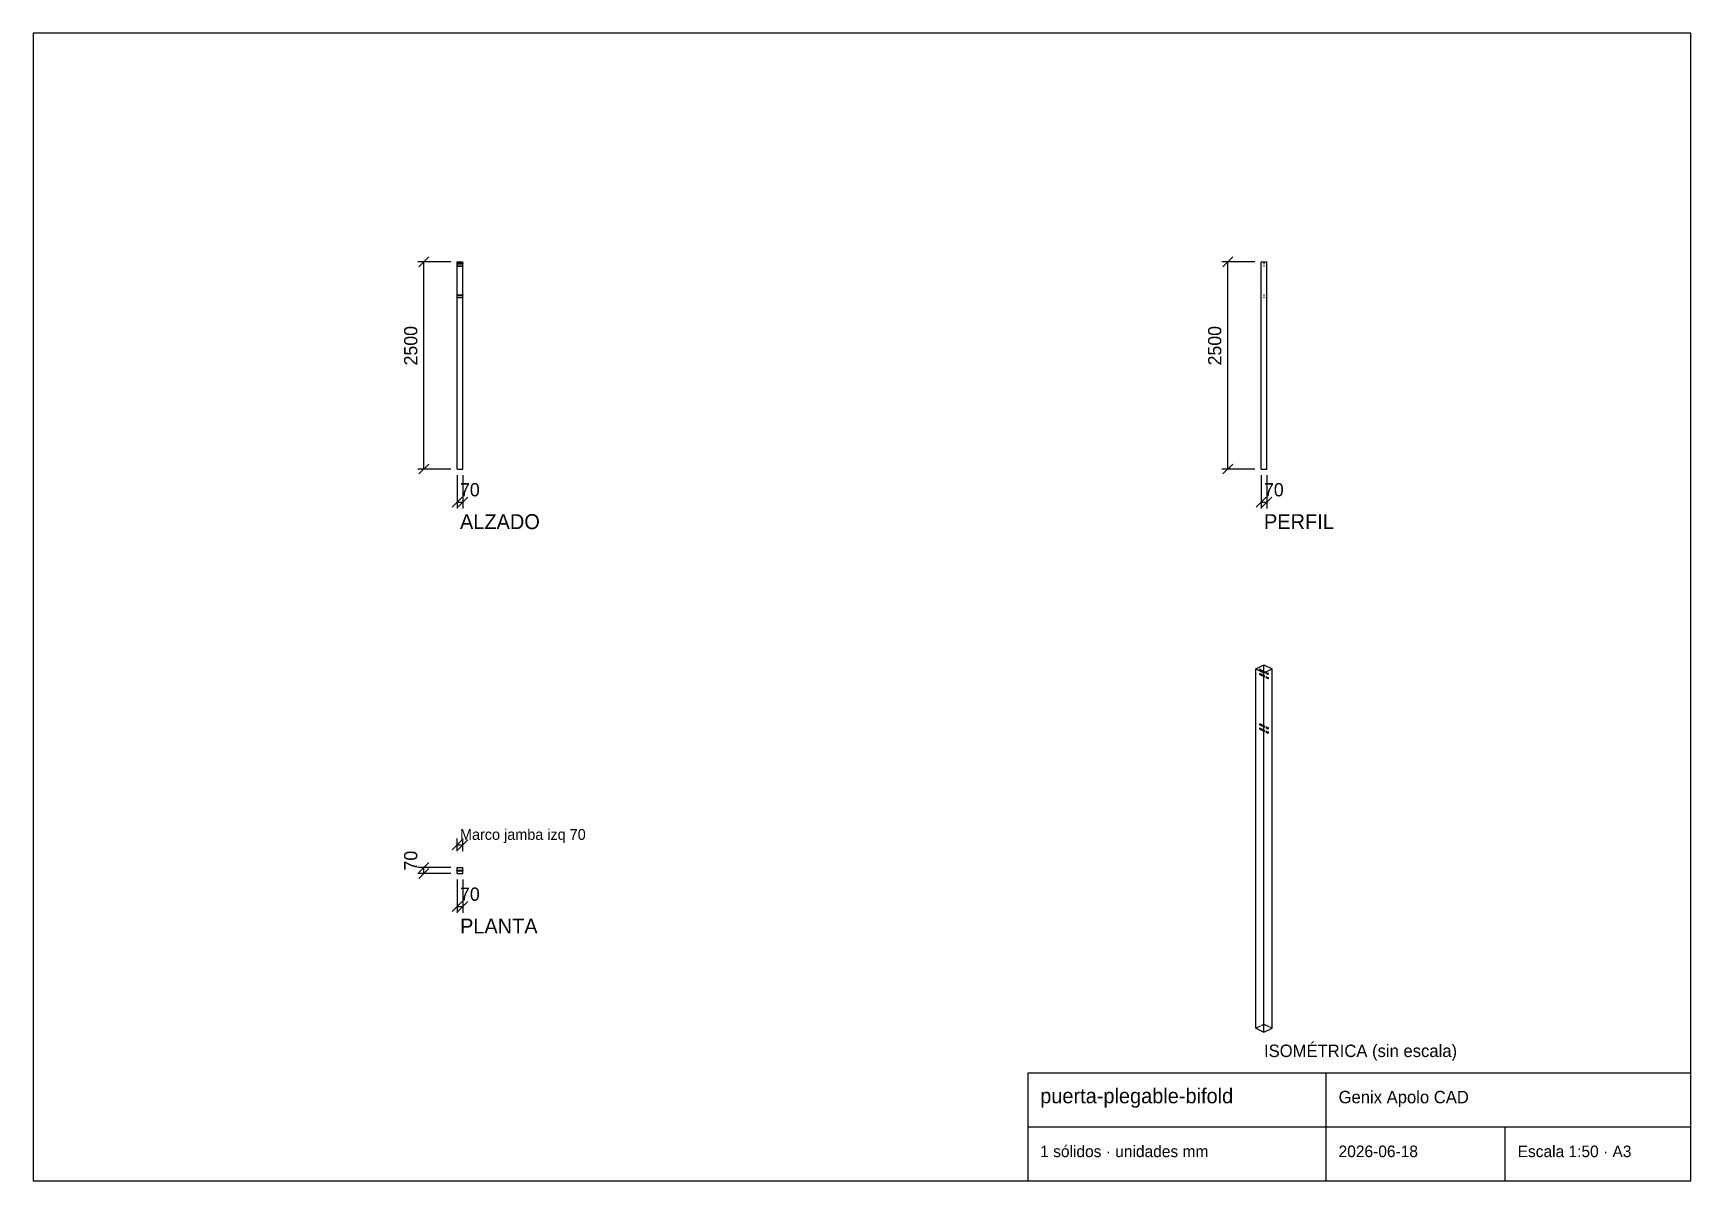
# Model space of a CAD drawing. Header units: metres. Extents: x 10 to 410, y 10 to 287.
import ezdxf

# ---------------------------------------------------------------- set-up
doc = ezdxf.new("R2010")
doc.units = ezdxf.units.M
doc.linetypes.add('DASHED', pattern=[1.524, 1.27, -0.254])
for name, color, linetype in [('COTAS', 5, 'CONTINUOUS'), ('MARCO', 7, 'CONTINUOUS'), ('OCULTA', 8, 'DASHED'), ('VISIBLE', 7, 'CONTINUOUS')]:
    doc.layers.add(name, color=color, linetype=linetype)

msp = doc.modelspace()

# ---------------------------------------------------------------- linework, layer by layer
at = {"layer": 'COTAS'}
for p, q in [((103.1, 230.6), (105.5, 233)), ((297.1, 230.6), (299.5, 233)), ((110.8, 231.8), (102.8, 231.8)), ((104.3, 181.8), (104.3, 231.8)), ((304.8, 231.8), (296.8, 231.8)), ((298.3, 181.8), (298.3, 231.8)), ((110.8, 181.8), (102.8, 181.8)), ((103.1, 180.6), (105.5, 183)), ((112.3, 180.3), (112.3, 172.3)), ((113.7, 180.3), (113.7, 172.3)), ((304.8, 181.8), (296.8, 181.8)), ((297.1, 180.6), (299.5, 183)), ((306.3, 180.3), (306.3, 172.3)), ((307.7, 180.3), (307.7, 172.3)), ((111.1, 172.6), (113.5, 175)), ((112.3, 173.8), (113.7, 173.8)), ((112.5, 172.6), (114.9, 175)), ((305.1, 172.6), (307.5, 175)), ((306.3, 173.8), (307.7, 173.8)), ((306.5, 172.6), (308.9, 175)), ((111.1, 89.9), (113.5, 92.3)), ((112.3, 89.6), (112.3, 92.6)), ((112.5, 89.9), (114.9, 92.3)), ((113.7, 89.6), (113.7, 92.6)), ((112.3, 91.1), (113.7, 91.1)), ((110.8, 85.6), (102.8, 85.6)), ((110.8, 84.2), (102.8, 84.2)), ((103.1, 84.4), (105.5, 86.8)), ((103.1, 83), (105.5, 85.4)), ((104.3, 84.2), (104.3, 85.6)), ((112.3, 82.7), (112.3, 74.7)), ((113.7, 82.7), (113.7, 74.7)), ((111.1, 75), (113.5, 77.4)), ((112.3, 76.2), (113.7, 76.2)), ((112.5, 75), (114.9, 77.4))]:
    msp.add_line(p, q, dxfattribs=at)
at = {"layer": 'MARCO'}
for p, q in [((410, 287), (10, 287)), ((10, 287), (10, 10)), ((410, 10), (410, 287)), ((410, 36), (250, 36)), ((250, 36), (250, 10)), ((322, 10), (322, 36)), ((410, 10), (410, 36)), ((250, 23), (410, 23)), ((365.2, 10), (365.2, 23)), ((10, 10), (410, 10)), ((250, 10), (410, 10))]:
    msp.add_line(p, q, dxfattribs=at)
at = {"layer": 'OCULTA'}
for p, q in [((112.3, 181.8), (112.3, 231.8)), ((112.3, 231.8), (113.7, 231.8)), ((112.3, 231.34), (112.3, 231.46)), ((112.3, 231.46), (112.3, 231.34)), ((112.3, 231.46), (113.7, 231.46)), ((112.3, 231.34), (113.7, 231.34)), ((112.3, 230.74), (112.3, 230.86)), ((112.3, 230.86), (112.3, 230.74)), ((112.3, 230.86), (113.7, 230.86)), ((112.3, 230.74), (113.7, 230.74)), ((113.7, 181.8), (113.7, 231.8)), ((113.7, 231.34), (113.7, 231.46)), ((113.7, 231.46), (113.7, 231.34)), ((113.7, 230.74), (113.7, 230.86)), ((113.7, 230.86), (113.7, 230.74)), ((306.3, 181.8), (306.3, 231.8)), ((306.3, 231.8), (307.7, 231.8)), ((306.95, 231.43), (306.94, 231.42)), ((306.94, 231.42), (306.94, 231.4)), ((306.94, 231.4), (306.94, 231.38)), ((306.94, 231.38), (306.95, 231.37)), ((306.95, 230.83), (306.94, 230.82)), ((306.94, 230.82), (306.94, 230.8)), ((306.94, 230.8), (306.94, 230.78)), ((306.94, 230.78), (306.95, 230.77)), ((306.96, 231.44), (306.95, 231.43)), ((306.95, 231.37), (306.96, 231.36)), ((306.96, 230.84), (306.95, 230.83)), ((306.95, 230.77), (306.96, 230.76)), ((306.97, 231.45), (306.96, 231.44)), ((306.96, 231.36), (306.97, 231.35)), ((306.97, 230.85), (306.96, 230.84)), ((306.96, 230.76), (306.97, 230.75)), ((306.98, 231.46), (306.97, 231.45)), ((306.97, 231.35), (306.98, 231.34)), ((306.98, 230.86), (306.97, 230.85)), ((306.97, 230.75), (306.98, 230.74)), ((307, 231.46), (306.98, 231.46)), ((306.98, 231.34), (307, 231.34)), ((307, 230.86), (306.98, 230.86)), ((306.98, 230.74), (307, 230.74)), ((307.02, 231.46), (307, 231.46)), ((307, 231.34), (307.02, 231.34)), ((307.02, 230.86), (307, 230.86)), ((307, 230.74), (307.02, 230.74)), ((307.03, 231.45), (307.02, 231.46)), ((307.02, 231.34), (307.03, 231.35)), ((307.03, 230.85), (307.02, 230.86)), ((307.02, 230.74), (307.03, 230.75)), ((307.04, 231.44), (307.03, 231.45)), ((307.03, 231.35), (307.04, 231.36)), ((307.04, 230.84), (307.03, 230.85)), ((307.03, 230.75), (307.04, 230.76)), ((307.05, 231.43), (307.04, 231.44)), ((307.04, 231.36), (307.05, 231.37)), ((307.05, 230.83), (307.04, 230.84)), ((307.04, 230.76), (307.05, 230.77)), ((307.06, 231.42), (307.05, 231.43)), ((307.05, 231.37), (307.06, 231.38)), ((307.06, 230.82), (307.05, 230.83)), ((307.05, 230.77), (307.06, 230.78)), ((307.06, 231.4), (307.06, 231.42)), ((307.06, 231.38), (307.06, 231.4)), ((307.06, 230.8), (307.06, 230.82)), ((307.06, 230.78), (307.06, 230.8)), ((307.7, 181.8), (307.7, 231.8)), ((112.3, 223.76), (112.3, 223.88)), ((112.3, 223.88), (112.3, 223.76)), ((112.3, 223.88), (113.7, 223.88)), ((112.3, 223.76), (113.7, 223.76)), ((112.3, 223.16), (112.3, 223.28)), ((112.3, 223.28), (112.3, 223.16)), ((112.3, 223.28), (113.7, 223.28)), ((112.3, 223.16), (113.7, 223.16)), ((113.7, 223.76), (113.7, 223.88)), ((113.7, 223.88), (113.7, 223.76)), ((113.7, 223.16), (113.7, 223.28)), ((113.7, 223.28), (113.7, 223.16)), ((306.95, 223.85), (306.94, 223.84)), ((306.94, 223.84), (306.94, 223.82)), ((306.94, 223.82), (306.94, 223.8)), ((306.94, 223.8), (306.95, 223.79)), ((306.95, 223.25), (306.94, 223.24)), ((306.94, 223.24), (306.94, 223.22)), ((306.94, 223.22), (306.94, 223.2)), ((306.94, 223.2), (306.95, 223.19)), ((306.96, 223.86), (306.95, 223.85)), ((306.95, 223.79), (306.96, 223.78)), ((306.96, 223.26), (306.95, 223.25)), ((306.95, 223.19), (306.96, 223.18)), ((306.97, 223.87), (306.96, 223.86)), ((306.96, 223.78), (306.97, 223.77)), ((306.97, 223.27), (306.96, 223.26)), ((306.96, 223.18), (306.97, 223.17)), ((306.98, 223.88), (306.97, 223.87)), ((306.97, 223.77), (306.98, 223.76)), ((306.98, 223.28), (306.97, 223.27)), ((306.97, 223.17), (306.98, 223.16)), ((307, 223.88), (306.98, 223.88)), ((306.98, 223.76), (307, 223.76)), ((307, 223.28), (306.98, 223.28)), ((306.98, 223.16), (307, 223.16)), ((307.02, 223.88), (307, 223.88)), ((307, 223.76), (307.02, 223.76)), ((307.02, 223.28), (307, 223.28)), ((307, 223.16), (307.02, 223.16)), ((307.03, 223.87), (307.02, 223.88)), ((307.02, 223.76), (307.03, 223.77)), ((307.03, 223.27), (307.02, 223.28)), ((307.02, 223.16), (307.03, 223.17)), ((307.04, 223.86), (307.03, 223.87)), ((307.03, 223.77), (307.04, 223.78)), ((307.04, 223.26), (307.03, 223.27)), ((307.03, 223.17), (307.04, 223.18)), ((307.05, 223.85), (307.04, 223.86)), ((307.04, 223.78), (307.05, 223.79)), ((307.05, 223.25), (307.04, 223.26)), ((307.04, 223.18), (307.05, 223.19)), ((307.06, 223.84), (307.05, 223.85)), ((307.05, 223.79), (307.06, 223.8)), ((307.06, 223.24), (307.05, 223.25)), ((307.05, 223.19), (307.06, 223.2)), ((307.06, 223.82), (307.06, 223.84)), ((307.06, 223.8), (307.06, 223.82)), ((307.06, 223.22), (307.06, 223.24)), ((307.06, 223.2), (307.06, 223.22)), ((112.3, 181.8), (113.7, 181.8)), ((306.3, 181.8), (307.7, 181.8)), ((305.94, 133.35), (305.93, 133.34)), ((305.93, 133.34), (305.93, 133.33)), ((305.93, 133.33), (305.93, 133.32)), ((305.93, 133.32), (305.93, 133.3)), ((305.93, 133.3), (305.93, 133.29)), ((305.93, 133.29), (305.93, 133.28)), ((305.93, 133.28), (305.94, 133.27)), ((305.94, 132.31), (305.93, 132.3)), ((305.93, 132.3), (305.93, 132.29)), ((305.93, 132.29), (305.93, 132.28)), ((305.93, 132.28), (305.93, 132.26)), ((305.93, 132.26), (305.93, 132.25)), ((305.93, 132.25), (305.93, 132.24)), ((305.93, 132.24), (305.94, 132.23)), ((305.95, 133.38), (305.94, 133.37)), ((305.94, 133.37), (305.94, 133.35)), ((305.94, 133.27), (305.94, 133.26)), ((305.94, 133.26), (305.95, 133.25)), ((305.95, 132.34), (305.94, 132.33)), ((305.94, 132.33), (305.94, 132.31)), ((305.94, 132.23), (305.94, 132.21)), ((305.94, 132.21), (305.95, 132.21)), ((305.96, 133.4), (305.95, 133.39)), ((305.95, 133.39), (305.95, 133.38)), ((305.95, 133.25), (305.96, 133.24)), ((305.96, 132.36), (305.95, 132.35)), ((305.95, 132.35), (305.95, 132.34)), ((305.95, 132.21), (305.96, 132.2)), ((305.97, 133.41), (305.96, 133.4)), ((305.96, 133.24), (305.96, 133.24)), ((305.96, 133.24), (305.97, 133.24)), ((305.96, 133.24), (307.93, 132.27)), ((305.97, 132.37), (305.96, 132.36)), ((305.96, 132.2), (305.96, 132.2)), ((305.96, 132.2), (305.97, 132.2)), ((305.96, 132.2), (307.93, 131.23)), ((305.98, 133.42), (305.97, 133.41)), ((305.97, 133.24), (305.97, 133.24)), ((305.97, 133.24), (305.97, 133.24)), ((305.97, 133.24), (305.97, 133.23)), ((305.97, 133.23), (305.97, 133.23)), ((305.97, 133.23), (305.98, 133.23)), ((305.98, 132.38), (305.97, 132.37)), ((305.97, 132.2), (305.97, 132.2)), ((305.97, 132.2), (305.97, 132.19)), ((305.97, 132.19), (305.97, 132.19)), ((305.97, 132.19), (305.97, 132.19)), ((305.97, 132.19), (305.98, 132.19)), ((305.99, 133.43), (305.98, 133.42)), ((305.98, 133.23), (305.98, 133.23)), ((305.98, 133.23), (305.98, 133.23)), ((305.98, 133.23), (305.98, 133.23)), ((305.98, 133.23), (305.99, 133.23)), ((305.99, 132.39), (305.98, 132.38)), ((305.98, 132.19), (305.98, 132.19)), ((305.98, 132.19), (305.98, 132.19)), ((305.98, 132.19), (305.98, 132.19)), ((305.98, 132.19), (305.99, 132.19)), ((306, 133.44), (305.99, 133.43)), ((305.99, 133.23), (306, 133.24)), ((305.99, 133.23), (305.99, 133.23)), ((305.99, 133.23), (305.99, 133.23)), ((305.99, 133.23), (305.99, 133.23)), ((305.99, 133.23), (305.99, 133.23)), ((306, 132.4), (305.99, 132.39)), ((305.99, 132.19), (305.99, 132.19)), ((305.99, 132.19), (305.99, 132.19)), ((305.99, 132.19), (305.99, 132.19)), ((305.99, 132.19), (305.99, 132.19)), ((305.99, 132.19), (306, 132.19)), ((306.01, 133.45), (306, 133.44)), ((306, 133.24), (306, 133.24)), ((306, 133.24), (306, 133.24)), ((306, 133.24), (306, 133.24)), ((306, 133.24), (306.01, 133.24)), ((306.01, 132.4), (306, 132.4)), ((306, 132.19), (306, 132.2)), ((306, 132.2), (306, 132.2)), ((306, 132.2), (306, 132.2)), ((306, 132.2), (306.01, 132.2)), ((306.02, 133.45), (306.01, 133.45)), ((306.01, 133.24), (306.02, 133.25)), ((306.01, 133.24), (306.01, 133.24)), ((306.01, 133.24), (306.01, 133.24)), ((306.01, 133.24), (306.01, 133.24)), ((306.01, 133.24), (306.01, 133.24)), ((306.02, 132.41), (306.01, 132.4)), ((306.01, 132.2), (306.02, 132.21)), ((306.01, 132.2), (306.01, 132.2)), ((306.01, 132.2), (306.01, 132.2)), ((306.01, 132.2), (306.01, 132.2)), ((306.01, 132.2), (306.01, 132.2)), ((306.03, 133.46), (306.02, 133.45)), ((306.02, 133.25), (306.03, 133.25)), ((306.03, 132.42), (306.02, 132.41)), ((306.02, 132.21), (306.03, 132.21)), ((306.04, 133.46), (306.03, 133.46)), ((306.03, 133.25), (306.04, 133.26)), ((306.04, 132.42), (306.03, 132.42)), ((306.03, 132.21), (306.04, 132.22)), ((306.05, 133.46), (306.04, 133.46)), ((306.04, 133.26), (306.05, 133.27)), ((306.05, 132.42), (306.04, 132.42)), ((306.04, 132.22), (306.05, 132.23)), ((306.07, 133.45), (306.05, 133.46)), ((306.05, 133.27), (306.06, 133.28)), ((306.05, 133.27), (306.05, 133.27)), ((306.07, 132.41), (306.05, 132.42)), ((306.05, 132.23), (306.06, 132.24)), ((306.05, 132.23), (306.05, 132.23)), ((306.06, 133.28), (306.07, 133.29)), ((306.06, 132.24), (306.07, 132.25)), ((306.08, 133.45), (306.07, 133.45)), ((306.07, 133.45), (308.04, 132.48)), ((306.07, 133.3), (306.08, 133.31)), ((306.07, 133.29), (306.07, 133.3)), ((306.08, 132.41), (306.07, 132.41)), ((306.07, 132.41), (308.04, 131.44)), ((306.07, 132.26), (306.08, 132.27)), ((306.07, 132.25), (306.07, 132.26)), ((306.08, 133.44), (306.08, 133.45)), ((306.09, 133.43), (306.08, 133.44)), ((306.08, 133.32), (306.09, 133.33)), ((306.08, 133.31), (306.08, 133.32)), ((306.08, 132.4), (306.08, 132.41)), ((306.09, 132.39), (306.08, 132.4)), ((306.08, 132.28), (306.09, 132.29)), ((306.08, 132.27), (306.08, 132.28)), ((306.09, 133.42), (306.09, 133.43)), ((306.1, 133.41), (306.09, 133.42)), ((306.09, 133.35), (306.1, 133.36)), ((306.09, 133.34), (306.09, 133.35)), ((306.09, 133.33), (306.09, 133.34)), ((306.09, 132.38), (306.09, 132.39)), ((306.1, 132.37), (306.09, 132.38)), ((306.09, 132.31), (306.1, 132.32)), ((306.09, 132.3), (306.09, 132.31)), ((306.09, 132.29), (306.09, 132.3)), ((306.1, 133.4), (306.1, 133.41)), ((306.1, 133.39), (306.1, 133.4)), ((306.1, 133.38), (306.1, 133.39)), ((306.1, 133.37), (306.1, 133.38)), ((306.1, 133.36), (306.1, 133.37)), ((306.1, 132.36), (306.1, 132.37)), ((306.1, 132.35), (306.1, 132.36)), ((306.1, 132.34), (306.1, 132.35)), ((306.1, 132.33), (306.1, 132.34)), ((306.1, 132.32), (306.1, 132.33)), ((307, 47.82), (307, 134.53)), ((305.94, 120.21), (305.93, 120.2)), ((305.93, 120.2), (305.93, 120.18)), ((305.93, 120.18), (305.93, 120.17)), ((305.93, 120.17), (305.93, 120.16)), ((305.93, 120.16), (305.93, 120.15)), ((305.93, 120.15), (305.93, 120.13)), ((305.93, 120.13), (305.94, 120.12)), ((305.95, 120.23), (305.94, 120.22)), ((305.94, 120.22), (305.94, 120.21)), ((305.94, 120.12), (305.94, 120.11)), ((305.94, 120.11), (305.95, 120.1)), ((305.96, 120.26), (305.95, 120.24)), ((305.95, 120.24), (305.95, 120.23)), ((305.95, 120.1), (305.96, 120.09)), ((305.97, 120.27), (305.96, 120.26)), ((305.96, 120.09), (305.96, 120.09)), ((305.96, 120.09), (305.97, 120.09)), ((305.96, 120.09), (307.93, 119.12)), ((305.98, 120.28), (305.97, 120.27)), ((305.97, 120.09), (305.97, 120.09)), ((305.97, 120.09), (305.97, 120.09)), ((305.97, 120.09), (305.97, 120.09)), ((305.97, 120.09), (305.97, 120.09)), ((305.97, 120.09), (305.98, 120.09)), ((305.99, 120.28), (305.98, 120.28)), ((305.98, 120.09), (305.98, 120.09)), ((305.98, 120.09), (305.98, 120.09)), ((305.98, 120.09), (305.98, 120.09)), ((305.98, 120.09), (305.99, 120.09)), ((306, 120.29), (305.99, 120.28)), ((305.99, 120.09), (305.99, 120.09)), ((305.99, 120.09), (305.99, 120.09)), ((305.99, 120.09), (305.99, 120.09)), ((305.99, 120.09), (305.99, 120.09)), ((305.99, 120.09), (306, 120.09)), ((306.01, 120.3), (306, 120.29)), ((306, 120.09), (306, 120.09)), ((306, 120.09), (306, 120.09)), ((306, 120.09), (306, 120.09)), ((306, 120.09), (306.01, 120.09)), ((306.02, 120.31), (306.01, 120.3)), ((306.01, 120.1), (306.02, 120.1)), ((306.01, 120.09), (306.01, 120.1)), ((306.01, 120.1), (306.01, 120.1)), ((306.01, 120.09), (306.01, 120.09)), ((306.01, 120.09), (306.01, 120.09)), ((306.03, 120.31), (306.02, 120.31)), ((306.02, 120.1), (306.03, 120.11)), ((306.04, 120.31), (306.03, 120.31)), ((306.03, 120.11), (306.04, 120.11)), ((306.05, 120.31), (306.04, 120.31)), ((306.04, 120.11), (306.05, 120.12)), ((306.07, 120.31), (306.05, 120.31)), ((306.05, 120.13), (306.06, 120.14)), ((306.05, 120.12), (306.05, 120.13)), ((306.06, 120.14), (306.07, 120.15)), ((306.08, 120.3), (306.07, 120.31)), ((306.07, 120.31), (308.04, 119.34)), ((306.07, 120.15), (306.07, 120.16)), ((306.07, 120.16), (306.08, 120.16)), ((306.08, 120.29), (306.08, 120.3)), ((306.09, 120.29), (306.08, 120.29)), ((306.08, 120.17), (306.09, 120.18)), ((306.08, 120.16), (306.08, 120.17)), ((306.09, 120.28), (306.09, 120.29)), ((306.1, 120.27), (306.09, 120.28)), ((306.09, 120.2), (306.1, 120.21)), ((306.09, 120.19), (306.09, 120.2)), ((306.09, 120.18), (306.09, 120.19)), ((306.1, 120.26), (306.1, 120.27)), ((306.1, 120.25), (306.1, 120.26)), ((306.1, 120.24), (306.1, 120.25)), ((306.1, 120.22), (306.1, 120.24)), ((306.1, 120.21), (306.1, 120.22)), ((305.94, 119.17), (305.93, 119.16)), ((305.93, 119.16), (305.93, 119.14)), ((305.93, 119.14), (305.93, 119.13)), ((305.93, 119.13), (305.93, 119.12)), ((305.93, 119.12), (305.93, 119.11)), ((305.93, 119.11), (305.93, 119.09)), ((305.93, 119.09), (305.94, 119.08)), ((305.95, 119.19), (305.94, 119.18)), ((305.94, 119.18), (305.94, 119.17)), ((305.94, 119.08), (305.94, 119.07)), ((305.94, 119.07), (305.95, 119.06)), ((305.96, 119.22), (305.95, 119.2)), ((305.95, 119.2), (305.95, 119.19)), ((305.95, 119.06), (305.96, 119.05)), ((305.97, 119.23), (305.96, 119.22)), ((305.96, 119.05), (305.96, 119.05)), ((305.96, 119.05), (305.97, 119.05)), ((305.96, 119.05), (307.93, 118.08)), ((305.98, 119.24), (305.97, 119.23)), ((305.97, 119.05), (305.97, 119.05)), ((305.97, 119.05), (305.97, 119.05)), ((305.97, 119.05), (305.97, 119.05)), ((305.97, 119.05), (305.97, 119.05)), ((305.97, 119.05), (305.98, 119.05)), ((305.99, 119.24), (305.98, 119.24)), ((305.98, 119.05), (305.98, 119.05)), ((305.98, 119.05), (305.98, 119.05)), ((305.98, 119.05), (305.98, 119.05)), ((305.98, 119.05), (305.99, 119.05)), ((306, 119.25), (305.99, 119.24)), ((305.99, 119.05), (305.99, 119.05)), ((305.99, 119.05), (305.99, 119.05)), ((305.99, 119.05), (305.99, 119.05)), ((305.99, 119.05), (305.99, 119.05)), ((305.99, 119.05), (306, 119.05)), ((306.01, 119.26), (306, 119.25)), ((306, 119.05), (306, 119.05)), ((306, 119.05), (306, 119.05)), ((306, 119.05), (306, 119.05)), ((306, 119.05), (306.01, 119.05)), ((306.02, 119.27), (306.01, 119.26)), ((306.01, 119.06), (306.02, 119.06)), ((306.01, 119.05), (306.01, 119.06)), ((306.01, 119.06), (306.01, 119.06)), ((306.01, 119.05), (306.01, 119.05)), ((306.01, 119.05), (306.01, 119.05)), ((306.03, 119.27), (306.02, 119.27)), ((306.02, 119.06), (306.03, 119.07)), ((306.04, 119.27), (306.03, 119.27)), ((306.03, 119.07), (306.04, 119.07)), ((306.05, 119.27), (306.04, 119.27)), ((306.04, 119.07), (306.05, 119.08)), ((306.07, 119.27), (306.05, 119.27)), ((306.05, 119.09), (306.06, 119.1)), ((306.05, 119.08), (306.05, 119.09)), ((306.06, 119.1), (306.07, 119.11)), ((306.08, 119.26), (306.07, 119.27)), ((306.07, 119.27), (308.04, 118.3)), ((306.07, 119.11), (306.08, 119.12)), ((306.07, 119.11), (306.07, 119.11)), ((306.08, 119.25), (306.08, 119.26)), ((306.09, 119.25), (306.08, 119.25)), ((306.08, 119.13), (306.09, 119.14)), ((306.08, 119.12), (306.08, 119.13)), ((306.09, 119.24), (306.09, 119.25)), ((306.1, 119.23), (306.09, 119.24)), ((306.09, 119.16), (306.1, 119.17)), ((306.09, 119.15), (306.09, 119.16)), ((306.09, 119.14), (306.09, 119.15)), ((306.1, 119.22), (306.1, 119.23)), ((306.1, 119.21), (306.1, 119.22)), ((306.1, 119.19), (306.1, 119.21)), ((306.1, 119.18), (306.1, 119.19)), ((306.1, 119.17), (306.1, 119.18)), ((112.3, 84.2), (112.3, 85.6)), ((112.3, 85.6), (113.7, 85.6)), ((112.3, 84.9), (112.3, 84.96)), ((112.3, 84.96), (112.3, 84.84)), ((112.3, 84.9), (112.3, 84.96)), ((112.3, 84.96), (112.3, 84.84)), ((112.3, 84.9), (112.3, 84.96)), ((112.3, 84.96), (112.3, 84.84)), ((112.3, 84.9), (112.3, 84.96)), ((112.3, 84.96), (112.3, 84.84)), ((112.3, 84.96), (113.7, 84.96)), ((112.3, 84.96), (113.7, 84.96)), ((112.3, 84.96), (113.7, 84.96)), ((112.3, 84.96), (113.7, 84.96)), ((112.3, 84.84), (112.3, 84.9)), ((112.3, 84.84), (112.3, 84.9)), ((112.3, 84.84), (112.3, 84.9)), ((112.3, 84.84), (112.3, 84.9)), ((112.3, 84.84), (113.7, 84.84)), ((112.3, 84.84), (113.7, 84.84)), ((112.3, 84.84), (113.7, 84.84)), ((112.3, 84.84), (113.7, 84.84)), ((112.3, 84.2), (113.7, 84.2)), ((113.7, 84.2), (113.7, 85.6)), ((113.7, 84.9), (113.7, 84.96)), ((113.7, 84.96), (113.7, 84.84)), ((113.7, 84.9), (113.7, 84.96)), ((113.7, 84.96), (113.7, 84.84)), ((113.7, 84.9), (113.7, 84.96)), ((113.7, 84.96), (113.7, 84.84)), ((113.7, 84.9), (113.7, 84.96)), ((113.7, 84.96), (113.7, 84.84)), ((113.7, 84.84), (113.7, 84.9)), ((113.7, 84.84), (113.7, 84.9)), ((113.7, 84.84), (113.7, 84.9)), ((113.7, 84.84), (113.7, 84.9)), ((305.03, 46.85), (307, 47.82)), ((307, 47.82), (308.97, 46.85))]:
    msp.add_line(p, q, dxfattribs=at)
at = {"layer": 'VISIBLE'}
for p, q in [((112.3, 181.8), (112.3, 231.8)), ((112.3, 231.8), (113.7, 231.8)), ((113.7, 181.8), (113.7, 231.8)), ((306.3, 181.8), (306.3, 231.8)), ((306.3, 231.8), (307.7, 231.8)), ((306.95, 231.43), (306.94, 231.42)), ((306.94, 231.42), (306.94, 231.4)), ((306.94, 231.4), (306.94, 231.38)), ((306.94, 231.38), (306.95, 231.37)), ((306.95, 230.83), (306.94, 230.82)), ((306.94, 230.82), (306.94, 230.8)), ((306.94, 230.8), (306.94, 230.78)), ((306.94, 230.78), (306.95, 230.77)), ((306.96, 231.44), (306.95, 231.43)), ((306.95, 231.37), (306.96, 231.36)), ((306.96, 230.84), (306.95, 230.83)), ((306.95, 230.77), (306.96, 230.76)), ((306.97, 231.45), (306.96, 231.44)), ((306.96, 231.36), (306.97, 231.35)), ((306.97, 230.85), (306.96, 230.84)), ((306.96, 230.76), (306.97, 230.75)), ((306.98, 231.46), (306.97, 231.45)), ((306.97, 231.35), (306.98, 231.34)), ((306.98, 230.86), (306.97, 230.85)), ((306.97, 230.75), (306.98, 230.74)), ((307, 231.46), (306.98, 231.46)), ((306.98, 231.34), (307, 231.34)), ((307, 230.86), (306.98, 230.86)), ((306.98, 230.74), (307, 230.74)), ((307.02, 231.46), (307, 231.46)), ((307, 231.34), (307.02, 231.34)), ((307.02, 230.86), (307, 230.86)), ((307, 230.74), (307.02, 230.74)), ((307.03, 231.45), (307.02, 231.46)), ((307.02, 231.34), (307.03, 231.35)), ((307.03, 230.85), (307.02, 230.86)), ((307.02, 230.74), (307.03, 230.75)), ((307.04, 231.44), (307.03, 231.45)), ((307.03, 231.35), (307.04, 231.36)), ((307.04, 230.84), (307.03, 230.85)), ((307.03, 230.75), (307.04, 230.76)), ((307.05, 231.43), (307.04, 231.44)), ((307.04, 231.36), (307.05, 231.37)), ((307.05, 230.83), (307.04, 230.84)), ((307.04, 230.76), (307.05, 230.77)), ((307.06, 231.42), (307.05, 231.43)), ((307.05, 231.37), (307.06, 231.38)), ((307.06, 230.82), (307.05, 230.83)), ((307.05, 230.77), (307.06, 230.78)), ((307.06, 231.4), (307.06, 231.42)), ((307.06, 231.38), (307.06, 231.4)), ((307.06, 230.8), (307.06, 230.82)), ((307.06, 230.78), (307.06, 230.8)), ((307.7, 181.8), (307.7, 231.8)), ((306.95, 223.85), (306.94, 223.84)), ((306.94, 223.84), (306.94, 223.82)), ((306.94, 223.82), (306.94, 223.8)), ((306.94, 223.8), (306.95, 223.79)), ((306.95, 223.25), (306.94, 223.24)), ((306.94, 223.24), (306.94, 223.22)), ((306.94, 223.22), (306.94, 223.2)), ((306.94, 223.2), (306.95, 223.19)), ((306.96, 223.86), (306.95, 223.85)), ((306.95, 223.79), (306.96, 223.78)), ((306.96, 223.26), (306.95, 223.25)), ((306.95, 223.19), (306.96, 223.18)), ((306.97, 223.87), (306.96, 223.86)), ((306.96, 223.78), (306.97, 223.77)), ((306.97, 223.27), (306.96, 223.26)), ((306.96, 223.18), (306.97, 223.17)), ((306.98, 223.88), (306.97, 223.87)), ((306.97, 223.77), (306.98, 223.76)), ((306.98, 223.28), (306.97, 223.27)), ((306.97, 223.17), (306.98, 223.16)), ((307, 223.88), (306.98, 223.88)), ((306.98, 223.76), (307, 223.76)), ((307, 223.28), (306.98, 223.28)), ((306.98, 223.16), (307, 223.16)), ((307.02, 223.88), (307, 223.88)), ((307, 223.76), (307.02, 223.76)), ((307.02, 223.28), (307, 223.28)), ((307, 223.16), (307.02, 223.16)), ((307.03, 223.87), (307.02, 223.88)), ((307.02, 223.76), (307.03, 223.77)), ((307.03, 223.27), (307.02, 223.28)), ((307.02, 223.16), (307.03, 223.17)), ((307.04, 223.86), (307.03, 223.87)), ((307.03, 223.77), (307.04, 223.78)), ((307.04, 223.26), (307.03, 223.27)), ((307.03, 223.17), (307.04, 223.18)), ((307.05, 223.85), (307.04, 223.86)), ((307.04, 223.78), (307.05, 223.79)), ((307.05, 223.25), (307.04, 223.26)), ((307.04, 223.18), (307.05, 223.19)), ((307.06, 223.84), (307.05, 223.85)), ((307.05, 223.79), (307.06, 223.8)), ((307.06, 223.24), (307.05, 223.25)), ((307.05, 223.19), (307.06, 223.2)), ((307.06, 223.82), (307.06, 223.84)), ((307.06, 223.8), (307.06, 223.82)), ((307.06, 223.22), (307.06, 223.24)), ((307.06, 223.2), (307.06, 223.22)), ((112.3, 181.8), (113.7, 181.8)), ((306.3, 181.8), (307.7, 181.8)), ((305.03, 133.55), (307, 134.53)), ((305.03, 46.85), (305.03, 133.55)), ((305.03, 133.55), (307, 132.58)), ((307, 134.53), (308.97, 133.55)), ((307, 132.58), (308.97, 133.55)), ((307, 45.88), (307, 132.58)), ((307.91, 132.37), (307.9, 132.36)), ((307.9, 132.36), (307.9, 132.35)), ((307.9, 132.35), (307.9, 132.33)), ((307.9, 132.33), (307.9, 132.32)), ((307.9, 132.32), (307.9, 132.31)), ((307.9, 132.31), (307.91, 132.3)), ((307.92, 132.41), (307.91, 132.4)), ((307.91, 132.4), (307.91, 132.38)), ((307.91, 132.38), (307.91, 132.37)), ((307.91, 132.3), (307.91, 132.28)), ((307.91, 132.28), (307.92, 132.27)), ((307.93, 132.42), (307.92, 132.41)), ((307.92, 132.27), (307.93, 132.27)), ((307.94, 132.44), (307.93, 132.43)), ((307.93, 132.43), (307.93, 132.42)), ((307.93, 132.27), (307.94, 132.27)), ((307.95, 132.45), (307.94, 132.44)), ((307.94, 132.27), (307.94, 132.27)), ((307.94, 132.27), (307.94, 132.26)), ((307.94, 132.26), (307.94, 132.26)), ((307.94, 132.26), (307.94, 132.26)), ((307.94, 132.26), (307.95, 132.26)), ((307.96, 132.46), (307.95, 132.45)), ((307.95, 132.26), (307.95, 132.26)), ((307.95, 132.26), (307.95, 132.26)), ((307.95, 132.26), (307.95, 132.26)), ((307.95, 132.26), (307.96, 132.26)), ((307.97, 132.47), (307.96, 132.46)), ((307.96, 132.26), (307.96, 132.26)), ((307.96, 132.26), (307.96, 132.26)), ((307.96, 132.26), (307.96, 132.26)), ((307.96, 132.26), (307.96, 132.26)), ((307.96, 132.26), (307.97, 132.26)), ((307.98, 132.47), (307.97, 132.47)), ((307.97, 132.26), (307.97, 132.27)), ((307.97, 132.27), (307.98, 132.27)), ((307.97, 132.26), (307.97, 132.26)), ((307.97, 132.26), (307.97, 132.26)), ((307.99, 132.48), (307.98, 132.47)), ((307.98, 132.27), (307.98, 132.27)), ((307.98, 132.27), (307.98, 132.27)), ((307.98, 132.27), (307.98, 132.27)), ((307.98, 132.27), (307.98, 132.27)), ((307.98, 132.27), (307.99, 132.27)), ((308, 132.48), (307.99, 132.48)), ((307.99, 132.27), (308, 132.28)), ((308.01, 132.49), (308, 132.48)), ((308, 132.28), (308.01, 132.29)), ((308, 132.28), (308, 132.28)), ((308.03, 132.49), (308.01, 132.49)), ((308.01, 132.29), (308.02, 132.3)), ((308.02, 132.3), (308.03, 132.3)), ((308.04, 132.48), (308.03, 132.49)), ((308.03, 132.31), (308.04, 132.32)), ((308.03, 132.3), (308.03, 132.31)), ((308.05, 132.48), (308.04, 132.48)), ((308.04, 132.32), (308.05, 132.33)), ((308.06, 132.47), (308.05, 132.48)), ((308.05, 132.35), (308.06, 132.36)), ((308.05, 132.34), (308.05, 132.35)), ((308.05, 132.33), (308.05, 132.34)), ((308.06, 132.46), (308.06, 132.47)), ((308.07, 132.45), (308.06, 132.46)), ((308.06, 132.37), (308.07, 132.38)), ((308.06, 132.36), (308.06, 132.37)), ((308.07, 132.44), (308.07, 132.45)), ((308.07, 132.43), (308.07, 132.44)), ((308.07, 132.42), (308.07, 132.43)), ((308.07, 132.41), (308.07, 132.42)), ((308.07, 132.4), (308.07, 132.41)), ((308.07, 132.39), (308.07, 132.4)), ((308.07, 132.38), (308.07, 132.39)), ((308.97, 46.85), (308.97, 133.55)), ((307.91, 131.33), (307.9, 131.32)), ((307.9, 131.32), (307.9, 131.31)), ((307.9, 131.31), (307.9, 131.29)), ((307.9, 131.29), (307.9, 131.28)), ((307.9, 131.28), (307.9, 131.27)), ((307.9, 131.27), (307.91, 131.26)), ((307.92, 131.37), (307.91, 131.35)), ((307.91, 131.35), (307.91, 131.34)), ((307.91, 131.34), (307.91, 131.33)), ((307.91, 131.26), (307.91, 131.24)), ((307.91, 131.24), (307.92, 131.23)), ((307.93, 131.38), (307.92, 131.37)), ((307.92, 131.23), (307.93, 131.23)), ((307.94, 131.4), (307.93, 131.39)), ((307.93, 131.39), (307.93, 131.38)), ((307.93, 131.23), (307.94, 131.23)), ((307.95, 131.41), (307.94, 131.4)), ((307.94, 131.23), (307.94, 131.23)), ((307.94, 131.23), (307.94, 131.22)), ((307.94, 131.22), (307.94, 131.22)), ((307.94, 131.22), (307.94, 131.22)), ((307.94, 131.22), (307.95, 131.22)), ((307.96, 131.42), (307.95, 131.41)), ((307.95, 131.22), (307.95, 131.22)), ((307.95, 131.22), (307.95, 131.22)), ((307.95, 131.22), (307.95, 131.22)), ((307.95, 131.22), (307.96, 131.22)), ((307.97, 131.43), (307.96, 131.42)), ((307.96, 131.22), (307.96, 131.22)), ((307.96, 131.22), (307.96, 131.22)), ((307.96, 131.22), (307.96, 131.22)), ((307.96, 131.22), (307.96, 131.22)), ((307.96, 131.22), (307.97, 131.22)), ((307.98, 131.43), (307.97, 131.43)), ((307.97, 131.22), (307.97, 131.23)), ((307.97, 131.23), (307.98, 131.23)), ((307.97, 131.22), (307.97, 131.22)), ((307.97, 131.22), (307.97, 131.22)), ((307.99, 131.44), (307.98, 131.43)), ((307.98, 131.23), (307.98, 131.23)), ((307.98, 131.23), (307.98, 131.23)), ((307.98, 131.23), (307.98, 131.23)), ((307.98, 131.23), (307.98, 131.23)), ((307.98, 131.23), (307.99, 131.23)), ((308, 131.44), (307.99, 131.44)), ((307.99, 131.23), (308, 131.24)), ((308.01, 131.45), (308, 131.44)), ((308, 131.24), (308.01, 131.25)), ((308, 131.24), (308, 131.24)), ((308.03, 131.45), (308.01, 131.45)), ((308.01, 131.25), (308.02, 131.26)), ((308.02, 131.26), (308.03, 131.26)), ((308.04, 131.44), (308.03, 131.45)), ((308.03, 131.27), (308.04, 131.28)), ((308.03, 131.26), (308.03, 131.27)), ((308.05, 131.44), (308.04, 131.44)), ((308.04, 131.28), (308.05, 131.29)), ((308.06, 131.43), (308.05, 131.44)), ((308.05, 131.31), (308.06, 131.32)), ((308.05, 131.3), (308.05, 131.31)), ((308.05, 131.29), (308.05, 131.3)), ((308.06, 131.42), (308.06, 131.43)), ((308.07, 131.41), (308.06, 131.42)), ((308.06, 131.33), (308.07, 131.34)), ((308.06, 131.32), (308.06, 131.33)), ((308.07, 131.4), (308.07, 131.41)), ((308.07, 131.39), (308.07, 131.4)), ((308.07, 131.38), (308.07, 131.39)), ((308.07, 131.37), (308.07, 131.38)), ((308.07, 131.36), (308.07, 131.37)), ((308.07, 131.35), (308.07, 131.36)), ((308.07, 131.34), (308.07, 131.35)), ((307.91, 119.23), (307.9, 119.21)), ((307.9, 119.21), (307.9, 119.2)), ((307.9, 119.2), (307.9, 119.19)), ((307.9, 119.19), (307.9, 119.18)), ((307.9, 119.18), (307.9, 119.16)), ((307.9, 119.16), (307.91, 119.15)), ((307.91, 118.19), (307.9, 118.17)), ((307.9, 118.17), (307.9, 118.16)), ((307.9, 118.16), (307.9, 118.15)), ((307.9, 118.15), (307.9, 118.13)), ((307.9, 118.13), (307.9, 118.12)), ((307.9, 118.12), (307.91, 118.11)), ((307.92, 119.26), (307.91, 119.25)), ((307.91, 119.25), (307.91, 119.24)), ((307.91, 119.24), (307.91, 119.23)), ((307.91, 119.15), (307.91, 119.14)), ((307.91, 119.14), (307.92, 119.13)), ((307.92, 118.22), (307.91, 118.21)), ((307.91, 118.21), (307.91, 118.2)), ((307.91, 118.2), (307.91, 118.19)), ((307.91, 118.11), (307.91, 118.1)), ((307.91, 118.1), (307.92, 118.09)), ((307.93, 119.27), (307.92, 119.26)), ((307.92, 119.13), (307.93, 119.12)), ((307.93, 118.23), (307.92, 118.22)), ((307.92, 118.09), (307.93, 118.08)), ((307.94, 119.29), (307.93, 119.28)), ((307.93, 119.28), (307.93, 119.27)), ((307.93, 119.12), (307.94, 119.12)), ((307.94, 118.25), (307.93, 118.24)), ((307.93, 118.24), (307.93, 118.23)), ((307.93, 118.08), (307.94, 118.08)), ((307.95, 119.3), (307.94, 119.29)), ((307.94, 119.12), (307.94, 119.12)), ((307.94, 119.12), (307.94, 119.12)), ((307.94, 119.12), (307.94, 119.12)), ((307.94, 119.12), (307.94, 119.12)), ((307.94, 119.12), (307.95, 119.12)), ((307.95, 118.26), (307.94, 118.25)), ((307.94, 118.08), (307.94, 118.08)), ((307.94, 118.08), (307.94, 118.08)), ((307.94, 118.08), (307.94, 118.08)), ((307.94, 118.08), (307.94, 118.08)), ((307.94, 118.08), (307.95, 118.08)), ((307.96, 119.31), (307.95, 119.3)), ((307.95, 119.12), (307.95, 119.12)), ((307.95, 119.12), (307.95, 119.12)), ((307.95, 119.12), (307.95, 119.12)), ((307.95, 119.12), (307.96, 119.12)), ((307.96, 118.27), (307.95, 118.26)), ((307.95, 118.08), (307.95, 118.08)), ((307.95, 118.08), (307.95, 118.08)), ((307.95, 118.08), (307.95, 118.08)), ((307.95, 118.08), (307.96, 118.08)), ((307.97, 119.32), (307.96, 119.31)), ((307.96, 119.12), (307.96, 119.12)), ((307.96, 119.12), (307.96, 119.12)), ((307.96, 119.12), (307.96, 119.12)), ((307.96, 119.12), (307.96, 119.12)), ((307.96, 119.12), (307.97, 119.12)), ((307.97, 118.28), (307.96, 118.27)), ((307.96, 118.08), (307.96, 118.08)), ((307.96, 118.08), (307.96, 118.08)), ((307.96, 118.08), (307.96, 118.08)), ((307.96, 118.08), (307.96, 118.08)), ((307.96, 118.08), (307.97, 118.08)), ((307.98, 119.33), (307.97, 119.32)), ((307.97, 119.12), (307.97, 119.12)), ((307.97, 119.12), (307.97, 119.12)), ((307.97, 119.12), (307.97, 119.12)), ((307.97, 119.12), (307.98, 119.12)), ((307.98, 118.29), (307.97, 118.28)), ((307.97, 118.08), (307.97, 118.08)), ((307.97, 118.08), (307.97, 118.08)), ((307.97, 118.08), (307.97, 118.08)), ((307.97, 118.08), (307.98, 118.08)), ((307.99, 119.34), (307.98, 119.33)), ((307.98, 119.12), (307.99, 119.13)), ((307.98, 119.12), (307.98, 119.12)), ((307.98, 119.12), (307.98, 119.12)), ((307.98, 119.12), (307.98, 119.12)), ((307.98, 119.12), (307.98, 119.12)), ((307.99, 118.29), (307.98, 118.29)), ((307.98, 118.08), (307.99, 118.09)), ((307.98, 118.08), (307.98, 118.08)), ((307.98, 118.08), (307.98, 118.08)), ((307.98, 118.08), (307.98, 118.08)), ((307.98, 118.08), (307.98, 118.08)), ((308, 119.34), (307.99, 119.34)), ((307.99, 119.13), (308, 119.13)), ((308, 118.3), (307.99, 118.29)), ((307.99, 118.09), (308, 118.09)), ((308.01, 119.34), (308, 119.34)), ((308, 119.13), (308, 119.14)), ((308, 119.14), (308.01, 119.14)), ((308.01, 118.3), (308, 118.3)), ((308, 118.09), (308, 118.1)), ((308, 118.1), (308.01, 118.1)), ((308.03, 119.34), (308.01, 119.34)), ((308.01, 119.14), (308.02, 119.15)), ((308.03, 118.3), (308.01, 118.3)), ((308.01, 118.1), (308.02, 118.11)), ((308.02, 119.15), (308.03, 119.16)), ((308.02, 118.11), (308.03, 118.12)), ((308.04, 119.34), (308.03, 119.34)), ((308.03, 119.17), (308.04, 119.18)), ((308.03, 119.16), (308.03, 119.17)), ((308.04, 118.3), (308.03, 118.3)), ((308.03, 118.12), (308.03, 118.13)), ((308.03, 118.13), (308.04, 118.13)), ((308.05, 119.33), (308.04, 119.34)), ((308.04, 119.18), (308.05, 119.18)), ((308.05, 118.29), (308.04, 118.3)), ((308.04, 118.13), (308.05, 118.14)), ((308.06, 119.32), (308.05, 119.33)), ((308.05, 119.2), (308.06, 119.21)), ((308.05, 119.19), (308.05, 119.2)), ((308.05, 119.18), (308.05, 119.19)), ((308.06, 118.28), (308.05, 118.29)), ((308.05, 118.16), (308.06, 118.17)), ((308.05, 118.15), (308.05, 118.16)), ((308.05, 118.14), (308.05, 118.15)), ((308.07, 119.31), (308.06, 119.32)), ((308.06, 119.32), (308.06, 119.32)), ((308.06, 119.22), (308.07, 119.23)), ((308.06, 119.21), (308.06, 119.22)), ((308.06, 118.27), (308.06, 118.28)), ((308.07, 118.26), (308.06, 118.27)), ((308.06, 118.18), (308.07, 118.19)), ((308.06, 118.17), (308.06, 118.18)), ((308.07, 119.3), (308.07, 119.31)), ((308.07, 119.28), (308.07, 119.3)), ((308.07, 119.27), (308.07, 119.28)), ((308.07, 119.26), (308.07, 119.27)), ((308.07, 119.25), (308.07, 119.26)), ((308.07, 119.24), (308.07, 119.25)), ((308.07, 119.23), (308.07, 119.24)), ((308.07, 118.25), (308.07, 118.26)), ((308.07, 118.24), (308.07, 118.25)), ((308.07, 118.23), (308.07, 118.24)), ((308.07, 118.22), (308.07, 118.23)), ((308.07, 118.21), (308.07, 118.22)), ((308.07, 118.2), (308.07, 118.21)), ((308.07, 118.19), (308.07, 118.2)), ((112.3, 84.2), (112.3, 85.6)), ((112.3, 85.6), (113.7, 85.6)), ((112.3, 84.2), (113.7, 84.2)), ((113.7, 84.2), (113.7, 85.6)), ((305.03, 46.85), (307, 45.88)), ((307, 45.88), (308.97, 46.85))]:
    msp.add_line(p, q, dxfattribs=at)

# ---------------------------------------------------------------- texts
at = {"layer": 'COTAS'}
for s, p in [('2500', (102.7, 206.8)), ('2500', (296.7, 206.8)), ('70', (102.7, 84.9))]:
    msp.add_text(s, height=3.2, rotation=90, dxfattribs=at).set_placement(p)
for s, height, p in [('70', 3.2, (113, 175.2)), ('70', 3.2, (307, 175.2)), ('ALZADO', 3.6, (113, 167.3)), ('PERFIL', 3.6, (307, 167.3)), ('Marco jamba izq 70', 2.6, (113, 92.3)), ('70', 3.2, (113, 77.6)), ('PLANTA', 3.6, (113, 69.7)), ('ISOMÉTRICA (sin escala)', 3, (307, 39.88)), ('puerta-plegable-bifold', 3.6, (253, 28.72)), ('Genix Apolo CAD', 3, (325, 28.72)), ('1 sólidos · unidades mm', 2.8, (253, 15.72)), ('2026-06-18', 2.8, (325, 15.72)), ('Escala 1:50 · A3', 2.8, (368.2, 15.72))]:
    msp.add_text(s, height=height, dxfattribs=at).set_placement(p)

doc.saveas('drawing.dxf')
